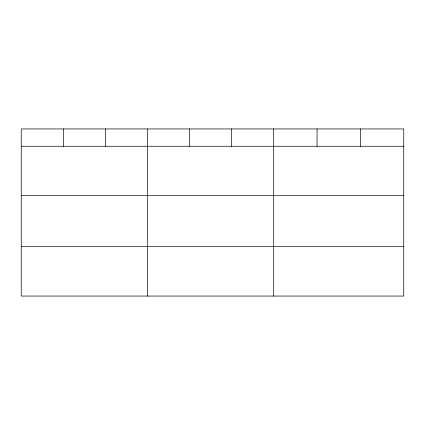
<?xml version="1.0" encoding="UTF-8"?>
<svg xmlns="http://www.w3.org/2000/svg" width="425" height="425" viewBox="0 0 425 425"><rect width="100%" height="100%" fill="white"/><g stroke="black" fill="none" stroke-linecap="round" stroke-linejoin="round"><path stroke-width="0.64" d="M403.75 195.697L403.75 128.94L21.25 128.94L21.25 296.06L403.75 296.06L403.75 195.697L21.25 195.697M21.25 146.264L403.75 146.264M21.25 246.627L403.75 246.627M360.4 128.94L360.4 146.264M317.05 128.94L317.05 146.264M273.7 128.94L273.7 296.06M231.625 128.94L231.625 146.264M189.55 128.94L189.55 146.264M147.475 128.94L147.475 296.06M105.4 128.94L105.4 146.264M63.325 128.94L63.325 146.264"/></g></svg>
